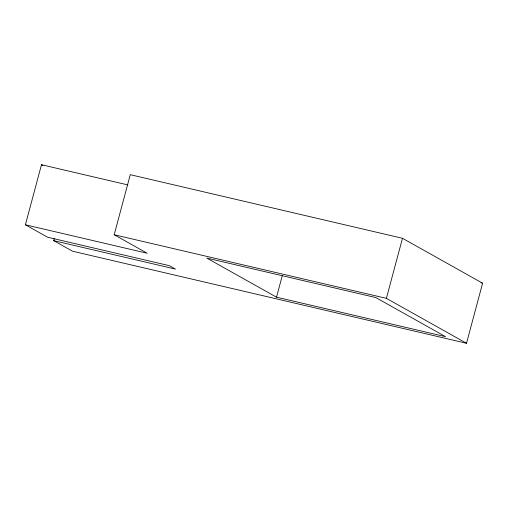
<?xml version="1.0" encoding="UTF-8"?>
<svg xmlns="http://www.w3.org/2000/svg" width="508" height="508" viewBox="0 0 508 508"><rect width="100%" height="100%" fill="white"/><g stroke="black" fill="none" stroke-linecap="round" stroke-linejoin="round"><path stroke-width="0.76" d="M54.286 238.366L53.677 240.646L175.451 269.1L169.323 265.665L47.549 237.211L25.4 224.79L41.491 164.732L127.813 184.899M25.4 224.79L147.174 253.244L114.186 234.747L130.277 174.682L402.482 238.29L482.6 283.21L466.509 343.268L72.53 251.212L53.677 240.646M276.511 297.18L206.762 258.07L375.812 297.574L445.56 336.683L276.511 297.18L282.238 275.806M466.509 343.268L386.391 298.348L402.482 238.29M481.057 282.848L482.6 283.21M114.186 234.747L386.391 298.348M41.491 164.732L42.875 165.506"/></g></svg>
